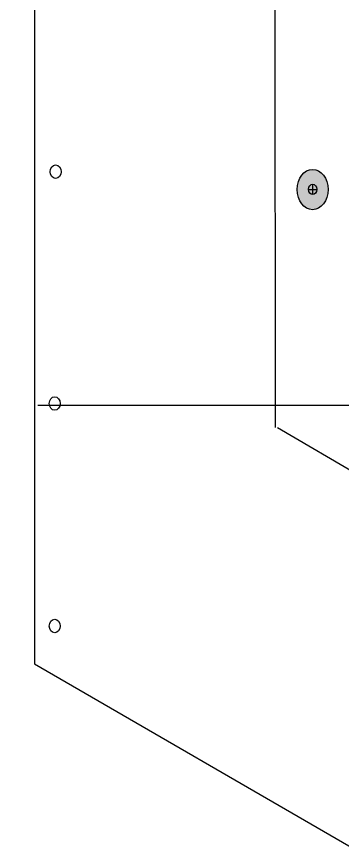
# Model space of a CAD drawing. Header units: inches. Extents: x -24 to 76, y -57 to 19.
# Drawn here: x -13.431 to -12.358, y 8.124 to 10.858 of the extents above; entities that cross this region are included whole.
import ezdxf

# ---------------------------------------------------------------- set-up
doc = ezdxf.new("R2010")
doc.units = ezdxf.units.IN
doc.header["$MEASUREMENT"] = 0
for name, color, linetype, lineweight in [('G-ANNO-TTLB', 7, 'Continuous', 0), ('TYVEK', 7, 'Continuous', 0), ('WALL SCRATCH', 7, 'Continuous', 0)]:
    doc.layers.add(name, color=color, linetype=linetype, lineweight=lineweight)

# ---------------------------------------------------------------- blocks, each defined once
blk = doc.blocks.new('Block_90')
at = {"layer": 'WALL SCRATCH', "true_color": 0x003b71, "transparency": 33554687}
h = blk.add_hatch(color=156, dxfattribs=at)
h.dxf.hatch_style = 2
edge = h.paths.add_edge_path()
edge.add_ellipse((-12.4557, 10.2894), major_axis=(0, 0.0664), ratio=0.766948, start_angle=0, end_angle=360)
at = {"layer": 'WALL SCRATCH', "color": 18, "lineweight": 25, "true_color": 0x080808}
for p, q in [((-12.4692, 10.2899), (-12.4422, 10.2899)), ((-12.4557, 10.307), (-12.4557, 10.2727))]:
    blk.add_line(p, q, dxfattribs=at)
at = {"layer": 'WALL SCRATCH', "color": 8, "lineweight": 25, "true_color": 0x808080}
blk.add_lwpolyline([(-12.4628, 10.2185)], dxfattribs=at)
at = {"layer": 'WALL SCRATCH', "color": 18, "lineweight": 25, "true_color": 0x000000}
blk.add_ellipse((-12.4557, 10.2894), major_axis=(0, 0.0664), ratio=0.766948, dxfattribs=at)
at = {"layer": 'WALL SCRATCH', "color": 18, "lineweight": 25, "true_color": 0x080808}
blk.add_ellipse((-12.4557, 10.2899), major_axis=(0, 0.0171), ratio=0.788846, dxfattribs=at)
blk = doc.blocks.new('Block_87')
at = {"layer": 'WALL SCRATCH'}
blk.add_blockref('Block_90', (0, 0), dxfattribs=at)
blk = doc.blocks.new('Block_86')
at = {"layer": 'WALL SCRATCH'}
blk.add_blockref('Block_87', (0, 0), dxfattribs=at)
blk = doc.blocks.new('Block_174')
at = {"layer": 'TYVEK', "color": 252, "lineweight": 25, "true_color": 0x848484}
blk.add_line((-11.6911, 9.5785), (-13.3605, 9.5785), dxfattribs=at)

msp = doc.modelspace()

# ---------------------------------------------------------------- hatches: boundary and pattern name
at = {"layer": 'G-ANNO-TTLB', "true_color": 0xff00ff, "transparency": 33554687}
h = msp.add_hatch(color=6, dxfattribs=at)
edge = h.paths.add_edge_path()
edge.add_spline(control_points=[(19.9156, -15.0652), (19.9156, -15.0652), (-20.7721, -15.0652), (-20.7721, -15.0652), (-20.7721, -15.0652), (-20.7721, 19.0598), (-20.7721, 19.0598), (-20.7721, 19.0598), (19.9156, 19.0598), (19.9156, 19.0598), (19.9156, 19.0598), (19.9156, -15.0652), (19.9156, -15.0652)], knot_values=[0, 0, 0, 0, 1, 1, 1, 2, 2, 2, 3, 3, 3, 4, 4, 4, 4], degree=3, periodic=0)
edge = h.paths.add_edge_path()
edge.add_spline(control_points=[(-20.6471, 18.9348), (-20.6471, 18.9348), (-20.6471, -14.9402), (-20.6471, -14.9402), (-20.6471, -14.9402), (19.7906, -14.9402), (19.7906, -14.9402), (19.7906, -14.9402), (19.7906, 18.9348), (19.7906, 18.9348), (19.7906, 18.9348), (-20.6471, 18.9348), (-20.6471, 18.9348)], knot_values=[0, 0, 0, 0, 1, 1, 1, 2, 2, 2, 3, 3, 3, 4, 4, 4, 4], degree=3, periodic=0)
edge.add_line((-20.6471, 18.9348), (-20.6471, 18.9348))

# ---------------------------------------------------------------- linework, layer by layer
at = {"layer": 'G-ANNO-TTLB'}
for points in [[(19.9156, -15.0652), (19.9156, -15.0652), (-20.7721, -15.0652), (-20.7721, -15.0652), (-20.7721, -15.0652), (-20.7721, 19.0598), (-20.7721, 19.0598), (-20.7721, 19.0598), (19.9156, 19.0598), (19.9156, 19.0598), (19.9156, 19.0598), (19.9156, -15.0652), (19.9156, -15.0652)], [(-20.6471, 18.9348), (-20.6471, 18.9348), (-20.6471, -14.9402), (-20.6471, -14.9402), (-20.6471, -14.9402), (19.7906, -14.9402), (19.7906, -14.9402), (19.7906, -14.9402), (19.7906, 18.9348), (19.7906, 18.9348), (19.7906, 18.9348), (-20.6471, 18.9348), (-20.6471, 18.9348)]]:
    msp.add_open_spline(points, degree=3, knots=[0, 0, 0, 0, 1, 1, 1, 2, 2, 2, 3, 3, 3, 4, 4, 4, 4], dxfattribs=at)
at = {"layer": 'TYVEK', "color": 18, "lineweight": 25, "true_color": 0x000000}
msp.add_lwpolyline([(-13.3652, 8.7275)], dxfattribs=at)
at = {"layer": 'WALL SCRATCH', "color": 2, "lineweight": 25, "true_color": 0xffff00}
for p, q in [((-13.3713, 14.593), (-13.3713, 8.7286)), ((-13.3713, 8.7286), (-9.6381, 6.5673))]:
    msp.add_line(p, q, dxfattribs=at)
at = {"layer": 'WALL SCRATCH', "color": 18, "lineweight": 25, "true_color": 0x000000}
for p, q in [((-12.5809, 13.4692), (-12.5791, 9.506)), ((-12.5719, 9.506), (-10.2208, 8.1346))]:
    msp.add_line(p, q, dxfattribs=at)
at = {"layer": 'WALL SCRATCH', "color": 8, "lineweight": 25, "true_color": 0x808080}
msp.add_lwpolyline([(-12.5204, 10.1736)], dxfattribs=at)
msp.add_lwpolyline([(-12.5204, 10.1736)], dxfattribs=at)
at = {"layer": 'WALL SCRATCH', "color": 1, "lineweight": 25, "true_color": 0xff0000}
msp.add_lwpolyline([(-12.5809, 9.6357)], dxfattribs=at)
at = {"layer": 'WALL SCRATCH', "color": 252, "lineweight": 25, "true_color": 0x848484}
for centre in [(-13.3021, 10.3481), (-13.305, 9.5851), (-13.305, 8.8527)]:
    msp.add_ellipse(centre, major_axis=(0, 0.0221), ratio=0.812499, dxfattribs=at)

# ---------------------------------------------------------------- block references
at = {"layer": 'TYVEK'}
msp.add_blockref('Block_174', (0, 0), dxfattribs=at)
at = {"layer": 'WALL SCRATCH'}
msp.add_blockref('Block_86', (0, 0), dxfattribs=at)

doc.saveas('drawing.dxf')
